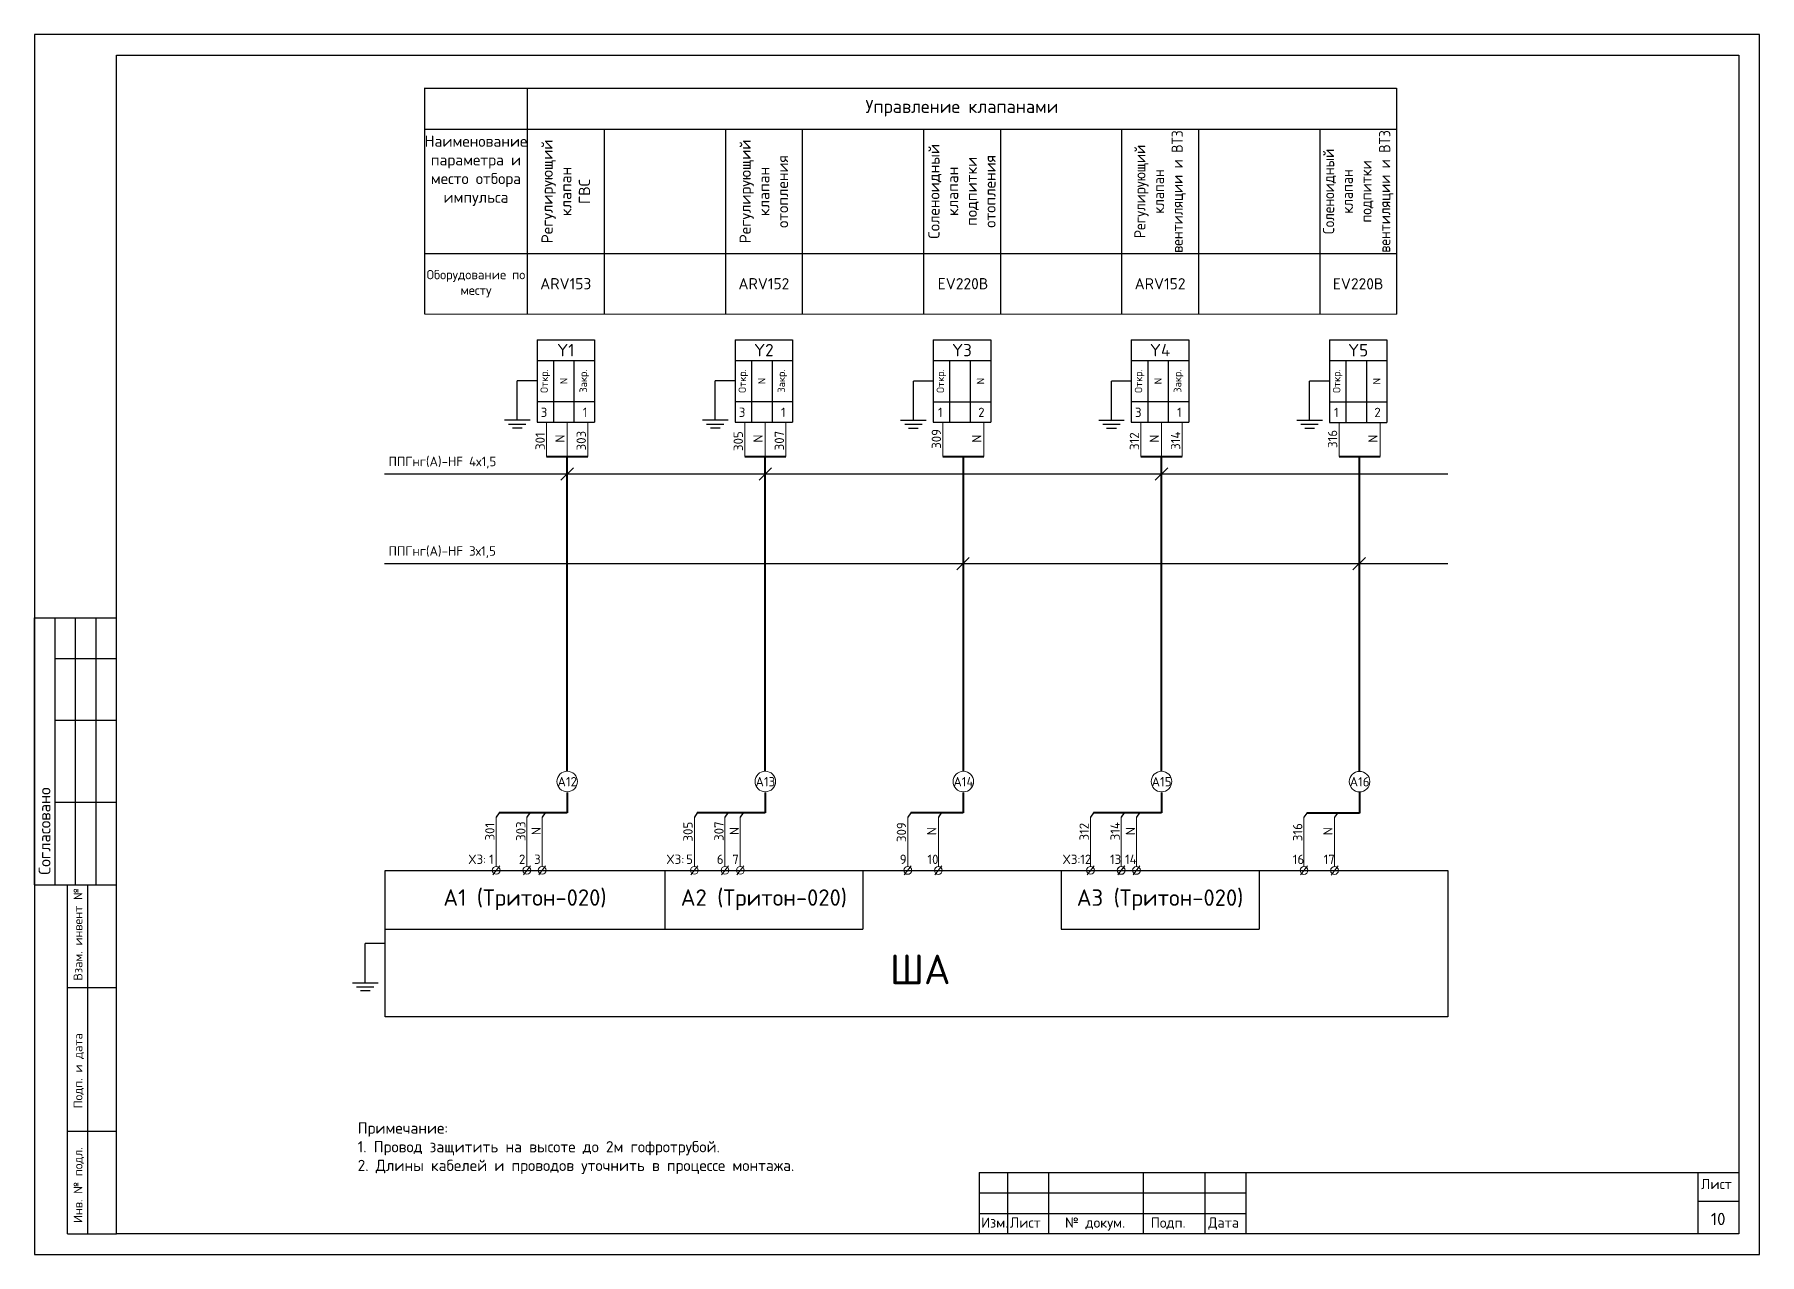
# Model space of a CAD drawing. Header units: millimetres. Extents: x 1606 to 7674, y 609 to 4159.
# Drawn here: x 3633.1 to 4053.1, y 2597.2 to 2894.2 of the extents above; entities that cross this region are included whole.
import ezdxf

# ---------------------------------------------------------------- set-up
doc = ezdxf.new("R2010")
doc.units = ezdxf.units.MM
doc.linetypes.add('K5LT_BASIC', pattern=[0])
doc.layers.add('24VDC', color=7, linetype='Continuous')
doc.layers.add('Штамп', color=7, linetype='Continuous')
doc.layers.add('Рамка', color=7, linetype='Continuous', lineweight=50)

msp = doc.modelspace()

# ---------------------------------------------------------------- linework, layer by layer
at = {"color": 1}
for p, q in [((3750.65482, 2800.3195), (3750.65482, 2809.81647)), ((3755.48002, 2809.81647), (3750.65482, 2809.81647)), ((3798.8891, 2800.32212), (3798.8891, 2809.81909)), ((3803.7143, 2809.81909), (3798.8891, 2809.81909)), ((3847.12118, 2800.30501), (3847.12118, 2809.80198)), ((3851.94639, 2809.80198), (3847.12118, 2809.80198)), ((3895.35546, 2800.30764), (3895.35546, 2809.80461)), ((3900.18066, 2809.80461), (3895.35546, 2809.80461)), ((3943.58754, 2800.29053), (3943.58754, 2809.7875)), ((3948.41275, 2809.7875), (3943.58754, 2809.7875)), ((3747.53255, 2800.3195), (3753.77709, 2800.3195)), ((3748.55388, 2799.29817), (3752.75576, 2799.29817)), ((3749.47453, 2798.37752), (3751.83511, 2798.37752)), ((3795.76683, 2800.32212), (3802.01137, 2800.32212)), ((3796.78816, 2799.30079), (3800.99004, 2799.30079)), ((3797.70881, 2798.38015), (3800.06939, 2798.38015)), ((3843.99892, 2800.30501), (3850.24345, 2800.30501)), ((3845.02024, 2799.28369), (3849.22212, 2799.28369)), ((3845.94089, 2798.36304), (3848.30147, 2798.36304)), ((3892.23319, 2800.30764), (3898.47773, 2800.30764)), ((3893.25452, 2799.28631), (3897.4564, 2799.28631)), ((3894.17517, 2798.36566), (3896.53575, 2798.36566)), ((3940.46528, 2800.29053), (3946.70981, 2800.29053)), ((3941.4866, 2799.2692), (3945.68848, 2799.2692)), ((3942.40725, 2798.34856), (3944.76784, 2798.34856)), ((3786.59716, 2690.67829), (3786.59716, 2676.34038)), ((3834.83038, 2690.68189), (3834.83038, 2676.34398)), ((3883.06352, 2690.66381), (3883.06352, 2676.3259)), ((3931.2978, 2690.67829), (3931.2978, 2676.34038)), ((3977.27721, 2690.67829), (3977.27721, 2654.98533)), ((3718.48065, 2676.34038), (3834.83038, 2676.34398)), ((3883.06352, 2676.34038), (3931.2978, 2676.34038)), ((3713.65545, 2663.33484), (3713.65545, 2672.83181)), ((3718.48065, 2672.83181), (3713.65545, 2672.83181)), ((3710.53318, 2663.33484), (3716.77772, 2663.33484)), ((3711.55451, 2662.31351), (3715.75639, 2662.31351)), ((3712.47516, 2661.39286), (3714.83574, 2661.39286))]:
    msp.add_line(p, q, dxfattribs=at)
at = {"color": 7, "linetype": 'K5LT_BASIC', "lineweight": 25}
for p, q in [((3863.13097, 2617.16095), (4048.13097, 2617.16095)), ((4038.13097, 2617.16095), (4038.13097, 2602.16095)), ((3863.13097, 2612.16095), (3928.13097, 2612.16095)), ((4038.13097, 2610.16095), (4048.13097, 2610.16095)), ((3863.13097, 2607.16095), (3870.13097, 2607.16095)), ((3870.13097, 2607.16095), (3880.13097, 2607.16095)), ((3880.13097, 2607.16095), (3903.13097, 2607.16095)), ((3903.13097, 2607.16095), (3918.13097, 2607.16095)), ((3918.13097, 2607.16095), (3928.13097, 2607.16095))]:
    msp.add_line(p, q, dxfattribs=at)
at = {"color": 1}
msp.add_lwpolyline([(3977.27721, 2654.98533), (3718.48065, 2654.98533), (3718.48065, 2690.67829), (3977.27721, 2690.67829)], dxfattribs=at)
at = {"layer": '24VDC', "color": 7, "linetype": 'Continuous'}
for p, q in [((3728.11549, 2881.14274), (3728.11549, 2826.14274)), ((3753.11549, 2881.14206), (3753.11549, 2826.14274)), ((3964.77728, 2881.10765), (3964.77728, 2826.11377)), ((3771.84456, 2871.14037), (3771.84456, 2826.14274)), ((3801.34977, 2871.13017), (3801.34977, 2826.14634)), ((3820.07777, 2871.14398), (3820.07777, 2826.14634)), ((3849.58291, 2871.13017), (3849.58291, 2826.14634)), ((3868.31092, 2871.12589), (3868.31092, 2826.12826)), ((3897.81719, 2871.13017), (3897.81719, 2826.14634)), ((3916.54519, 2871.12851), (3916.54519, 2826.13088)), ((3946.04927, 2871.13017), (3946.04927, 2826.14634)), ((3755.48002, 2819.8623), (3755.48002, 2799.77063)), ((3755.48002, 2819.8623), (3769.48002, 2819.8623)), ((3769.48002, 2819.8623), (3769.48002, 2799.77063)), ((3803.7143, 2819.86493), (3803.7143, 2799.77326)), ((3803.7143, 2819.86493), (3817.7143, 2819.86493)), ((3817.7143, 2819.86493), (3817.7143, 2799.77326)), ((3851.94639, 2819.84782), (3851.94639, 2799.75615)), ((3851.94639, 2819.84782), (3865.94639, 2819.84782)), ((3865.94639, 2819.84782), (3865.94639, 2799.75615)), ((3900.18066, 2819.85045), (3900.18066, 2799.75877)), ((3900.18066, 2819.85045), (3914.18066, 2819.85045)), ((3914.18066, 2819.85045), (3914.18066, 2799.75877)), ((3948.41275, 2819.83334), (3948.41275, 2799.74167)), ((3948.41275, 2819.83334), (3962.41275, 2819.83334)), ((3962.41275, 2819.83334), (3962.41275, 2799.74167)), ((3755.48002, 2814.79007), (3769.48002, 2814.79007)), ((3759.48002, 2814.79007), (3759.48002, 2799.77063)), ((3764.48002, 2814.79007), (3764.48002, 2799.77063)), ((3803.7143, 2814.7927), (3817.7143, 2814.7927)), ((3807.7143, 2814.7927), (3807.7143, 2799.77326)), ((3812.7143, 2814.7927), (3812.7143, 2799.77326)), ((3855.94639, 2814.77559), (3855.94639, 2799.75615)), ((3860.94639, 2814.77559), (3860.94639, 2799.75615)), ((3900.18066, 2814.77822), (3914.18066, 2814.77822)), ((3904.18066, 2814.77822), (3904.18066, 2799.75877)), ((3909.18066, 2814.77822), (3909.18066, 2799.75877)), ((3952.41275, 2814.76111), (3952.41275, 2799.74167)), ((3957.41275, 2814.76111), (3957.41275, 2799.74167)), ((3755.48002, 2804.79007), (3769.48002, 2804.79007)), ((3803.7143, 2804.7927), (3817.7143, 2804.7927)), ((3851.94639, 2804.77559), (3865.94639, 2804.77559)), ((3900.18066, 2804.77822), (3914.18066, 2804.77822)), ((3948.41275, 2804.76111), (3962.41275, 2804.76111)), ((3755.48002, 2799.77063), (3769.48002, 2799.77063)), ((3803.7143, 2799.77326), (3817.7143, 2799.77326)), ((3851.94639, 2799.75615), (3865.94639, 2799.75615)), ((3900.18066, 2799.75877), (3914.18066, 2799.75877)), ((3948.41275, 2799.74167), (3962.41275, 2799.74167)), ((3718.36278, 2787.18603), (3977.27721, 2787.18603)), ((3761.32018, 2785.67487), (3764.34251, 2788.6972)), ((3809.55183, 2785.67487), (3812.57416, 2788.6972)), ((3906.01819, 2785.67487), (3909.04052, 2788.6972)), ((3718.36278, 2765.35631), (3977.27721, 2765.35631)), ((3857.67545, 2763.83426), (3860.69778, 2766.85659)), ((3954.14181, 2763.81978), (3957.16414, 2766.84211))]:
    msp.add_line(p, q, dxfattribs=at)
at = {"layer": '24VDC', "linetype": 'Continuous'}
for p, q in [((3728.11549, 2881.10405), (3964.77728, 2881.07508)), ((3728.11549, 2871.13914), (3964.77728, 2871.11017)), ((3728.11549, 2840.8372), (3964.77728, 2840.80823)), ((3728.11549, 2826.14274), (3964.77728, 2826.11377)), ((3746.26052, 2704.66292), (3745.55249, 2703.64343)), ((3753.71653, 2704.66292), (3753.0085, 2703.63619)), ((3757.44453, 2704.66292), (3756.7365, 2703.63619)), ((3794.4948, 2704.66555), (3793.78677, 2703.64605)), ((3801.9508, 2704.66555), (3801.24277, 2703.63881)), ((3805.67881, 2704.66555), (3804.97078, 2703.63881)), ((3846.4604, 2704.64844), (3845.75237, 2703.62895)), ((3853.91089, 2704.64844), (3853.20286, 2703.6217)), ((3890.96116, 2704.65107), (3890.25313, 2703.63157)), ((3898.41716, 2704.65107), (3897.70913, 2703.62433)), ((3902.14517, 2704.65107), (3901.43714, 2703.62433)), ((3942.92676, 2704.63396), (3942.21873, 2703.61446)), ((3950.37725, 2704.63396), (3949.66922, 2703.60722))]:
    msp.add_line(p, q, dxfattribs=at)
at = {"layer": '24VDC'}
for p, q in [((3851.94639, 2814.78283), (3865.94639, 2814.78283)), ((3948.41275, 2814.76835), (3962.41275, 2814.76835))]:
    msp.add_line(p, q, dxfattribs=at)
at = {"layer": '24VDC', "color": 7, "linetype": 'Continuous', "lineweight": 40}
for p, q in [((3757.82872, 2791.43557), (3767.82872, 2791.43557)), ((3762.82872, 2714.80697), (3762.82872, 2791.43557)), ((3806.06299, 2791.4382), (3816.06299, 2791.4382)), ((3811.06299, 2714.8096), (3811.06299, 2791.4382)), ((3854.29508, 2791.42109), (3864.29508, 2791.42109)), ((3859.29508, 2714.79249), (3859.29508, 2791.42109)), ((3902.52936, 2791.42372), (3912.52936, 2791.42372)), ((3907.52936, 2714.79511), (3907.52936, 2791.42372)), ((3950.76144, 2791.40661), (3960.76144, 2791.40661)), ((3955.76144, 2714.77801), (3955.76144, 2791.40661)), ((3762.81485, 2709.63106), (3762.81485, 2704.66292)), ((3811.04912, 2709.63368), (3811.04912, 2704.66555)), ((3859.28121, 2709.61658), (3859.28121, 2704.64844)), ((3907.51548, 2709.6192), (3907.51548, 2704.65107)), ((3955.74757, 2709.60209), (3955.74757, 2704.63396)), ((3762.81485, 2704.66292), (3746.26052, 2704.66292)), ((3811.04912, 2704.66555), (3794.4948, 2704.66555)), ((3859.28121, 2704.64844), (3846.4604, 2704.64844)), ((3907.51548, 2704.65107), (3890.96116, 2704.65107)), ((3955.74757, 2704.63396), (3942.92676, 2704.63396))]:
    msp.add_line(p, q, dxfattribs=at)
at = {"layer": '24VDC', "lineweight": 25, "ltscale": 100}
for points in [[(3633.13097, 2597.16095), (4053.13097, 2597.16095), (4053.13097, 2894.16095), (3633.13097, 2894.16095), (3633.13097, 2597.16095)], [(3653.13097, 2602.16095), (3653.13097, 2889.16095), (4048.13097, 2889.16095), (4048.13097, 2602.16095), (3653.13097, 2602.16095)]]:
    msp.add_lwpolyline(points, dxfattribs=at)
at = {"layer": 'Рамка', "color": 7, "linetype": 'Continuous', "lineweight": 20}
for p, q in [((3757.82872, 2799.77063), (3757.82872, 2791.43557)), ((3762.82872, 2799.77063), (3762.82872, 2791.43557)), ((3767.82872, 2799.77063), (3767.82872, 2791.43557)), ((3806.06299, 2799.77326), (3806.06299, 2791.4382)), ((3811.06299, 2799.77326), (3811.06299, 2791.4382)), ((3816.06299, 2799.77326), (3816.06299, 2791.4382)), ((3854.29508, 2799.75615), (3854.29508, 2791.42109)), ((3864.29508, 2799.75615), (3864.29508, 2791.42109)), ((3902.52936, 2799.75877), (3902.52936, 2791.42372)), ((3907.52936, 2799.75877), (3907.52936, 2791.42372)), ((3912.52936, 2799.75877), (3912.52936, 2791.42372)), ((3950.76144, 2799.74167), (3950.76144, 2791.40661)), ((3960.76144, 2799.74167), (3960.76144, 2791.40661)), ((3745.55249, 2691.6275), (3745.55249, 2703.64343)), ((3753.0085, 2691.62026), (3753.0085, 2703.63619)), ((3756.7365, 2691.62026), (3756.7365, 2703.63619)), ((3793.78677, 2691.63013), (3793.78677, 2703.64605)), ((3801.24277, 2691.62288), (3801.24277, 2703.63881)), ((3804.97078, 2691.62288), (3804.97078, 2703.63881)), ((3845.75237, 2691.61302), (3845.75237, 2703.62895)), ((3853.20286, 2691.60578), (3853.20286, 2703.6217)), ((3890.25313, 2691.61564), (3890.25313, 2703.63157)), ((3897.70913, 2691.6084), (3897.70913, 2703.62433)), ((3901.43714, 2691.6084), (3901.43714, 2703.62433)), ((3942.21873, 2691.59854), (3942.21873, 2703.61446)), ((3949.66922, 2691.59129), (3949.66922, 2703.60722)), ((3746.40245, 2691.79329), (3744.71356, 2689.57777)), ((3753.85846, 2691.78605), (3752.16957, 2689.57053)), ((3753.86398, 2691.79329), (3752.17509, 2689.57777)), ((3757.58646, 2691.78605), (3755.89757, 2689.57053)), ((3794.63673, 2691.79591), (3792.94784, 2689.5804)), ((3802.09274, 2691.78867), (3800.40385, 2689.57316)), ((3802.09826, 2691.79591), (3800.40937, 2689.5804)), ((3805.82074, 2691.78867), (3804.13185, 2689.57316)), ((3846.60234, 2691.7788), (3844.91345, 2689.56329)), ((3854.05283, 2691.77156), (3852.36393, 2689.55605)), ((3891.10309, 2691.78143), (3889.4142, 2689.56591)), ((3898.5591, 2691.77419), (3896.87021, 2689.55867)), ((3898.56462, 2691.78143), (3896.87573, 2689.56591)), ((3902.2871, 2691.77419), (3900.59821, 2689.55867)), ((3943.0687, 2691.76432), (3941.37981, 2689.54881)), ((3950.51919, 2691.75708), (3948.83029, 2689.54157))]:
    msp.add_line(p, q, dxfattribs=at)
at = {"layer": 'Рамка', "color": 7, "linetype": 'Continuous', "lineweight": 15}
for centre in [(3762.82872, 2712.30697), (3811.06299, 2712.3096), (3859.29508, 2712.29249), (3907.52936, 2712.29511), (3955.76144, 2712.27801)]:
    msp.add_circle(centre, 2.5, dxfattribs=at)
at = {"layer": 'Рамка', "color": 7, "linetype": 'Continuous', "lineweight": 20}
for centre in [(3745.55249, 2690.67829), (3753.0085, 2690.67105), (3753.01402, 2690.67829), (3756.7365, 2690.67105), (3793.78677, 2690.68091), (3801.24277, 2690.67367), (3801.24829, 2690.68091), (3804.97078, 2690.67367), (3845.75237, 2690.66381), (3853.20286, 2690.65656), (3890.25313, 2690.66643), (3897.70913, 2690.65919), (3897.71465, 2690.66643), (3901.43714, 2690.65919), (3942.21873, 2690.64932), (3949.66922, 2690.64208)]:
    msp.add_circle(centre, 0.94921, dxfattribs=at)
at = {"layer": 'Штамп', "color": 1, "linetype": 'Continuous'}
for p, q in [((3633.13097, 2687.16095), (3633.13097, 2752.16095)), ((3633.13097, 2752.16095), (3653.13097, 2752.16095)), ((3638.13097, 2687.16095), (3638.13097, 2752.16095)), ((3643.13097, 2687.16095), (3643.13097, 2752.16095)), ((3648.13097, 2687.16095), (3648.13097, 2752.16095)), ((3653.13097, 2742.16095), (3638.13097, 2742.16095)), ((3653.13097, 2727.16095), (3638.13097, 2727.16095)), ((3653.13097, 2707.16095), (3638.13097, 2707.16095)), ((3633.13097, 2687.16095), (3653.13097, 2687.16095)), ((3641.13097, 2602.16095), (3641.13097, 2687.16095)), ((3641.13097, 2687.16095), (3653.13097, 2687.16095)), ((3646.13097, 2602.16095), (3646.13097, 2687.16095)), ((3641.13097, 2662.16095), (3653.13097, 2662.16095)), ((3641.13097, 2627.16095), (3653.13097, 2627.16095)), ((3641.13097, 2602.16095), (3653.13097, 2602.16095))]:
    msp.add_line(p, q, dxfattribs=at)
at = {"layer": 'Штамп', "color": 7, "linetype": 'K5LT_BASIC'}
for p, q in [((3863.13097, 2617.16095), (3863.13097, 2602.16095)), ((3870.13097, 2602.16095), (3870.13097, 2617.16095)), ((3880.13097, 2602.16095), (3880.13097, 2617.16095)), ((3903.13097, 2602.16095), (3903.13097, 2617.16095)), ((3918.13097, 2602.16095), (3918.13097, 2617.16095)), ((3928.13097, 2602.16095), (3928.13097, 2617.16095))]:
    msp.add_line(p, q, dxfattribs=at)

# ---------------------------------------------------------------- texts
at = {"color": 1, "insert": (3841.37765, 2670.15678), "char_height": 7.2, "width": 192.335414, "attachment_point": 1}
msp.add_mtext('{\\fISOCPEUR|b0|i0|c204|p34;ША}', dxfattribs=at)
at = {"color": 7, "linetype": 'K5LT_BASIC', "lineweight": 25}
for s, insert, char_height, width, attachment_point in [('{\\fISOCPEUR|b0|i0|c204|p34;Лист}', (4038.88681, 2615.56237), 2.5, 12.9146, 1), ('{\\fISOCPEUR|b0|i0|c204|p34;Изм.}', (3863.60435, 2606.18109), 2.5, 9.4325, 1), ('{\\fISOCPEUR|b0|i0|c204|p34;Лист}', (3870.60435, 2606.18109), 2.5, 9.4325, 1), ('{\\fISOCPEUR|b0|i0|c204|p34;№ докум.}', (3884.04259, 2606.18109), 2.5, 16.1195665, 1), ('{\\fISOCPEUR|b0|i0|c204|p34;Подп.}', (3904.92611, 2606.18109), 2.5, 9.4325, 1), ('{\\fISOCPEUR|b0|i0|c204|p34;Дата}', (3918.89683, 2606.18109), 2.5, 9.4325, 1), ('{\\fISOCPEUR|b0|i0|c204|p34;10}', (4043.07354, 2605.81099), 3, 12.9146, 5)]:
    msp.add_mtext(s, dxfattribs=dict(at, insert=insert, char_height=char_height, width=width, attachment_point=attachment_point))
at = {"layer": '24VDC', "lineweight": 0, "attachment_point": 5}
for s, insert, char_height, width in [('{\\fISOCPEUR|b0|i0|c204|p34;\\C7;Управление клапанами }', (3858.94639, 2876.21878), 3.1832405, 211.6617825), ('{\\fISOCPEUR|b0|i0|c204|p34;\\C7;Наименование \\Pпараметра и \\Pместо отбора \\Pимпульса}', (3740.61549, 2860.99741), 2.7285364, 25), ('{\\fISOCPEUR|b0|i0|c204|p34;\\C7;Оборудование по \\Pместу}', (3740.61549, 2833.49824), 2.27377, 25)]:
    msp.add_mtext(s, dxfattribs=dict(at, insert=insert, char_height=char_height, width=width))
at = {"layer": '24VDC', "lineweight": 0, "char_height": 2.7285364, "attachment_point": 5, "rotation": 90}
for s, insert, width in [('{\\fISOCPEUR|b0|i0|c204|p34;\\W0.9;\\C7;Регулирующий \\Pклапан\\Pвентиляции и ВТЗ}', (3907.18172, 2855.93072), 30.2285896), ('{\\fISOCPEUR|b0|i0|c204|p34;\\W0.9;\\C7;Соленоидный клапан\\Pподпитки вентиляции и ВТЗ}', (3955.41327, 2855.96035), 30.2996474), ('{\\fISOCPEUR|b0|i0|c204|p34;\\C7;Регулирующий \\Pклапан\\PГВС}', (3762.48002, 2855.94253), 30.2285896), ('{\\fISOCPEUR|b0|i0|c204|p34;\\C7;Регулирующий \\Pклапан\\Pотопления}', (3810.7143, 2855.94253), 30.2285896), ('{\\fISOCPEUR|b0|i0|c204|p34;\\C7;Соленоидный клапан\\Pподпитки отопления}', (3858.94691, 2855.97806), 30.2996474)]:
    msp.add_mtext(s, dxfattribs=dict(at, insert=insert, width=width))
at = {"layer": '24VDC', "color": 7, "linetype": 'Continuous', "lineweight": 0, "attachment_point": 5}
for s, insert, char_height, width in [('{\\fISOCPEUR|b0|i0|c204|p34;ARV153}', (3762.48002, 2833.49236), 2.7285364, 18.7290613), ('{\\fISOCPEUR|b0|i0|c204|p34;ARV152}', (3810.7143, 2833.49236), 2.7285364, 18.7290613), ('{\\fISOCPEUR|b0|i0|c204|p34;EV220B}', (3859.2057, 2833.49855), 2.7285364, 19.2455652), ('{\\fISOCPEUR|b0|i0|c204|p34;ARV152}', (3907.18066, 2833.48641), 2.7285364, 18.7290613), ('{\\fISOCPEUR|b0|i0|c204|p34;EV220B}', (3955.41275, 2833.4693), 2.7285364, 18.7290613), ('{\\fISOCPEUR|b0|i0|c204|p34;А1 (Тритон-020)}', (3752.53891, 2683.5164), 4, 68.1165095), ('{\\fISOCPEUR|b0|i0|c204|p34;А2 (Тритон-020)}', (3810.71377, 2683.51144), 4, 48.233219), ('{\\fISOCPEUR|b0|i0|c204|p34;А3 (Тритон-020)}', (3907.18013, 2683.49696), 4, 48.233219)]:
    msp.add_mtext(s, dxfattribs=dict(at, insert=insert, char_height=char_height, width=width))
at = {"layer": '24VDC'}
for s, insert, char_height, width, attachment_point in [('{\\fISOCPEUR|b0|i0|c204|p34;\\C7;Y1}', (3762.48002, 2817.32619), 3, 14, 5), ('{\\fISOCPEUR|b0|i0|c204|p34;\\C7;Y\\fISOCPEUR|b0|i0|c0|p34;2}', (3810.7143, 2817.32881), 3, 14, 5), ('{\\fISOCPEUR|b0|i0|c204|p34;\\C7;Y\\fISOCPEUR|b0|i0|c0|p34;3}', (3858.94639, 2817.32619), 3, 14, 5), ('{\\fISOCPEUR|b0|i0|c204|p34;\\C7;Y\\fISOCPEUR|b0|i0|c0|p34;4}', (3907.18066, 2817.32619), 3, 14, 5), ('{\\fISOCPEUR|b0|i0|c204|p34;\\C7;Y\\fISOCPEUR|b0|i0|c0|p34;5}', (3955.41275, 2817.30446), 3, 14, 5), ('{\\fISOCPEUR|b0|i0|c204|p34;\\C1;3}', (3757.18232, 2802.1889), 2.27377, 8.7484448, 5), ('{\\fISOCPEUR|b0|i0|c204|p34;\\C1;1}', (3767.20343, 2802.1889), 2.27377, 8.7484448, 5), ('{\\fISOCPEUR|b0|i0|c204|p34;\\C1;3}', (3805.41659, 2802.19153), 2.27377, 8.7484448, 5), ('{\\fISOCPEUR|b0|i0|c204|p34;\\C1;1}', (3815.43771, 2802.19153), 2.27377, 8.7484448, 5), ('{\\fISOCPEUR|b0|i0|c204|p34;\\C1;1}', (3853.64868, 2802.17442), 2.27377, 8.7484448, 5), ('{\\fISOCPEUR|b0|i0|c204|p34;\\C1;2}', (3863.6698, 2802.17442), 2.27377, 8.7484448, 5), ('{\\fISOCPEUR|b0|i0|c204|p34;\\C1;3}', (3901.88295, 2802.17705), 2.27377, 8.7484448, 5), ('{\\fISOCPEUR|b0|i0|c204|p34;\\C1;1}', (3911.90407, 2802.17705), 2.27377, 8.7484448, 5), ('{\\fISOCPEUR|b0|i0|c204|p34;\\C1;1}', (3950.11504, 2802.15994), 2.27377, 8.7484448, 5), ('{\\fISOCPEUR|b0|i0|c204|p34;\\C1;2}', (3960.13616, 2802.15994), 2.27377, 8.7484448, 5), ('{\\fISOCPEUR|b0|i0|c0|p34;\\C7;X3:}', (3740.9059, 2693.37589), 2.27377, 6.4472722, 5), ('{\\fISOCPEUR|b0|i0|c204|p34;\\C7;1}', (3744.38589, 2693.37589), 2.27377, 6.4472722, 5), ('{\\fISOCPEUR|b0|i0|c204|p34;\\C7;2}', (3751.85294, 2693.37589), 2.27377, 6.4472722, 5), ('{\\fISOCPEUR|b0|i0|c204|p34;\\C7;3}', (3755.58094, 2693.37589), 2.27377, 6.4472722, 5), ('{\\fISOCPEUR|b0|i0|c0|p34;\\C7;X3:}', (3789.14018, 2693.37851), 2.27377, 6.4472722, 5), ('{\\fISOCPEUR|b0|i0|c0|p34;\\C7;5}', (3792.62017, 2693.37851), 2.27377, 6.4472722, 5), ('{\\fISOCPEUR|b0|i0|c0|p34;\\C7;6}', (3800.08722, 2693.37851), 2.27377, 6.4472722, 5), ('{\\fISOCPEUR|b0|i0|c0|p34;\\C7;7}', (3803.81522, 2693.37851), 2.27377, 6.4472722, 5), ('{\\fISOCPEUR|b0|i0|c0|p34;\\C7;9}', (3844.62641, 2693.36125), 2.27377, 6.4472722, 5), ('{\\fISOCPEUR|b0|i0|c204|p34;\\C7;10}', (3851.8882, 2693.36125), 2.27377, 6.4472722, 5), ('{\\fISOCPEUR|b0|i0|c0|p34;\\C7;X3:}', (3885.60654, 2693.36403), 2.27377, 6.4472722, 5), ('{\\fISOCPEUR|b0|i0|c204|p34;\\C7;1\\fISOCPEUR|b0|i0|c0|p34;2}', (3889.08653, 2693.36403), 2.27377, 6.4472722, 5), ('{\\fISOCPEUR|b0|i0|c0|p34;\\C7;13}', (3896.34832, 2693.36403), 2.27377, 6.4472722, 5), ('{\\fISOCPEUR|b0|i0|c0|p34;\\C7;14}', (3900.07632, 2693.36403), 2.27377, 6.4472722, 5), ('{\\fISOCPEUR|b0|i0|c0|p34;\\C7;16}', (3940.88751, 2693.34677), 2.27377, 6.4472722, 5), ('{\\fISOCPEUR|b0|i0|c204|p34;\\C7;1\\fISOCPEUR|b0|i0|c0|p34;7}', (3948.35456, 2693.34677), 2.27377, 6.4472722, 5), ('{\\fISOCPEUR|b0|i0|c204|p34;\\C7;Примечание:\\P1. Провод защитить на высоте до 2м гофротрубой.\\P2. Длины кабелей и проводов уточнить в процессе монтажа.}', (3711.81285, 2623.02592), 2.7285364, 114.6711556, 4)]:
    msp.add_mtext(s, dxfattribs=dict(at, insert=insert, char_height=char_height, width=width, attachment_point=attachment_point))
at = {"layer": '24VDC', "attachment_point": 5, "rotation": 90}
for s, insert, char_height, width in [('{\\fISOCPEUR|b0|i0|c204|p34;\\C7;Откр.}', (3757.48002, 2809.79007), 1.8190035, 10), ('{\\fISOCPEUR|b0|i0|c204|p34;\\C7;N}', (3761.98002, 2809.79007), 1.8190035, 10), ('{\\fISOCPEUR|b0|i0|c204|p34;\\C7;Закр.}', (3766.98002, 2809.79007), 1.8190035, 10), ('{\\fISOCPEUR|b0|i0|c204|p34;\\C7;Откр.}', (3805.7143, 2809.7927), 1.8190035, 10), ('{\\fISOCPEUR|b0|i0|c204|p34;\\C7;N}', (3810.2143, 2809.7927), 1.8190035, 10), ('{\\fISOCPEUR|b0|i0|c204|p34;\\C7;Закр.}', (3815.2143, 2809.7927), 1.8190035, 10), ('{\\fISOCPEUR|b0|i0|c204|p34;\\C7;Откр.}', (3853.94639, 2809.77559), 1.8190035, 10), ('{\\fISOCPEUR|b0|i0|c204|p34;\\C7;N}', (3863.46368, 2809.77559), 1.8190035, 10), ('{\\fISOCPEUR|b0|i0|c204|p34;\\C7;Откр.}', (3902.18066, 2809.77822), 1.8190035, 10), ('{\\fISOCPEUR|b0|i0|c204|p34;\\C7;N}', (3906.68066, 2809.77822), 1.8190035, 10), ('{\\fISOCPEUR|b0|i0|c204|p34;\\C7;Закр.}', (3911.68066, 2809.77822), 1.8190035, 10), ('{\\fISOCPEUR|b0|i0|c204|p34;\\C7;Откр.}', (3950.41275, 2809.76111), 1.8190035, 10), ('{\\fISOCPEUR|b0|i0|c204|p34;\\C7;N}', (3959.93004, 2809.76111), 1.8190035, 10), ('{\\fISOCPEUR|b0|i0|c204|p34;\\C1;303}', (3766.24934, 2795.28686), 2.27377, 8.7484448), ('{\\fISOCPEUR|b0|i0|c204|p34;\\C1;30\\fISOCPEUR|b0|i0|c0|p34;5}', (3804.47828, 2795.16915), 2.27377, 8.7484448), ('{\\fISOCPEUR|b0|i0|c204|p34;\\C1;30\\fISOCPEUR|b0|i0|c0|p34;7}', (3814.48362, 2795.28949), 2.27377, 8.7484448), ('{\\fISOCPEUR|b0|i0|c204|p34;\\C1;30\\fISOCPEUR|b0|i0|c0|p34;9}', (3852.71037, 2795.71822), 2.27377, 8.7484448), ('{\\fISOCPEUR|b0|i0|c204|p34;\\C1;3\\fISOCPEUR|b0|i0|c0|p34;14}', (3910.94998, 2795.27501), 2.27377, 8.7484448), ('{\\fISOCPEUR|b0|i0|c204|p34;\\C1;3\\fISOCPEUR|b0|i0|c0|p34;16}', (3949.17673, 2795.70373), 2.27377, 8.7484448), ('{\\fISOCPEUR|b0|i0|c204|p34;\\C1;301}', (3756.24401, 2795.16652), 2.27377, 8.7484448), ('{\\fISOCPEUR|b0|i0|c204|p34;\\C1;N}', (3761.07235, 2795.79712), 2.27377, 8.7484448), ('{\\fISOCPEUR|b0|i0|c204|p34;\\C1;N}', (3809.30663, 2795.79975), 2.27377, 8.7484448), ('{\\fISOCPEUR|b0|i0|c204|p34;\\C1;N}', (3862.53871, 2795.78264), 2.27377, 8.7484448), ('{\\fISOCPEUR|b0|i0|c204|p34;\\C1;3\\fISOCPEUR|b0|i0|c0|p34;12}', (3900.94464, 2795.15466), 2.27377, 8.7484448), ('{\\fISOCPEUR|b0|i0|c204|p34;\\C1;N}', (3905.77299, 2795.78526), 2.27377, 8.7484448), ('{\\fISOCPEUR|b0|i0|c204|p34;\\C1;N}', (3959.00508, 2795.76816), 2.27377, 8.7484448), ('{\\fISOCPEUR|b0|i0|c204|p34;\\C1;301}', (3744.00039, 2700.10091), 2.27377, 8.7484448), ('{\\fISOCPEUR|b0|i0|c204|p34;\\C1;303}', (3751.54357, 2700.22125), 2.27377, 8.7484448), ('{\\fISOCPEUR|b0|i0|c204|p34;\\C1;N}', (3755.27709, 2700.22849), 2.27377, 8.7484448), ('{\\fISOCPEUR|b0|i0|c204|p34;\\C1;30\\fISOCPEUR|b0|i0|c0|p34;5}', (3792.23467, 2700.10353), 2.27377, 8.7484448), ('{\\fISOCPEUR|b0|i0|c204|p34;\\C1;30\\fISOCPEUR|b0|i0|c0|p34;7}', (3799.77784, 2700.22387), 2.27377, 8.7484448), ('{\\fISOCPEUR|b0|i0|c204|p34;\\C1;N}', (3803.51137, 2700.23111), 2.27377, 8.7484448), ('{\\fISOCPEUR|b0|i0|c204|p34;\\C1;309}', (3844.21301, 2699.98094), 2.27377, 8.7484448), ('{\\fISOCPEUR|b0|i0|c204|p34;\\C1;N}', (3851.58314, 2700.21401), 2.27377, 8.7484448), ('{\\fISOCPEUR|b0|i0|c204|p34;\\C1;3\\fISOCPEUR|b0|i0|c0|p34;12}', (3888.70103, 2700.08905), 2.27377, 8.7484448), ('{\\fISOCPEUR|b0|i0|c204|p34;\\C1;3\\fISOCPEUR|b0|i0|c0|p34;14}', (3896.2442, 2700.20939), 2.27377, 8.7484448), ('{\\fISOCPEUR|b0|i0|c204|p34;\\C1;N}', (3899.97773, 2700.21663), 2.27377, 8.7484448), ('{\\fISOCPEUR|b0|i0|c204|p34;\\C1;3\\fISOCPEUR|b0|i0|c0|p34;16}', (3940.67938, 2699.96646), 2.27377, 8.7484448), ('{\\fISOCPEUR|b0|i0|c204|p34;\\C1;N}', (3948.0495, 2700.19952), 2.27377, 8.7484448)]:
    msp.add_mtext(s, dxfattribs=dict(at, insert=insert, char_height=char_height, width=width))
at = {"layer": 'Рамка', "color": 7, "lineweight": 0, "ltscale": 100, "char_height": 2.3085, "width": 41.1656446, "attachment_point": 1}
for s, insert in [('\\pxi2.8255;{\\fISOCPEUR|b0|i0|c204|p34;ППГнг(А)-\\fISOCPEUR|b0|i0|c0|p34;HF\\fISOCPEUR|b0|i0|c204|p34; \\fISOCPEUR|b0|i0|c0|p34;4\\fISOCPEUR|b0|i0|c204|p34;х1\\fISOCPEUR|b0|i0|c0|p34;,5}', (3712.81289, 2791.37464)), ('\\pxi2.8255;{\\fISOCPEUR|b0|i0|c204|p34;ППГнг(А)-\\fISOCPEUR|b0|i0|c0|p34;HF\\fISOCPEUR|b0|i0|c204|p34; \\fISOCPEUR|b0|i0|c0|p34;3\\fISOCPEUR|b0|i0|c204|p34;х1\\fISOCPEUR|b0|i0|c0|p34;,5}', (3712.81289, 2769.58147))]:
    msp.add_mtext(s, dxfattribs=dict(at, insert=insert))
at = {"layer": 'Рамка', "lineweight": 0, "char_height": 2.27377, "width": 5, "attachment_point": 2}
for s, insert in [('{\\fISOCPEUR|b0|i0|c0|p34;\\C7;A12}', (3762.8399, 2713.4091)), ('{\\fISOCPEUR|b0|i0|c0|p34;\\C7;A13}', (3811.07417, 2713.41173)), ('{\\fISOCPEUR|b0|i0|c0|p34;\\C7;A14}', (3859.30626, 2713.39462)), ('{\\fISOCPEUR|b0|i0|c0|p34;\\C7;A1\\fISOCPEUR|b0|i0|c204|p34;5}', (3907.54053, 2713.39724)), ('{\\fISOCPEUR|b0|i0|c0|p34;\\C7;A1\\fISOCPEUR|b0|i0|c204|p34;6}', (3955.77262, 2713.38014))]:
    msp.add_mtext(s, dxfattribs=dict(at, insert=insert))
at = {"layer": 'Штамп', "color": 1, "linetype": 'Continuous', "rotation": 90}
for s, insert, char_height, width, attachment_point in [('{\\fISOCPEUR|b0|i0|c204|p34;Согласовано}', (3635.57756, 2700.24828), 2.88, 26.1746478, 5), ('{\\fISOCPEUR|b0|i0|c204|p34;Взам. инвент №}', (3642.64573, 2663.83818), 2.16, 62.9489075, 1), ('{\\fISOCPEUR|b0|i0|c204|p34;Подп. и дата}', (3642.64573, 2632.75174), 2.16, 62.9489075, 1), ('{\\fISOCPEUR|b0|i0|c204|p34;Инв. № подл.}', (3642.64573, 2604.86193), 2.16, 62.9489075, 1)]:
    msp.add_mtext(s, dxfattribs=dict(at, insert=insert, char_height=char_height, width=width, attachment_point=attachment_point))

doc.saveas('drawing.dxf')
